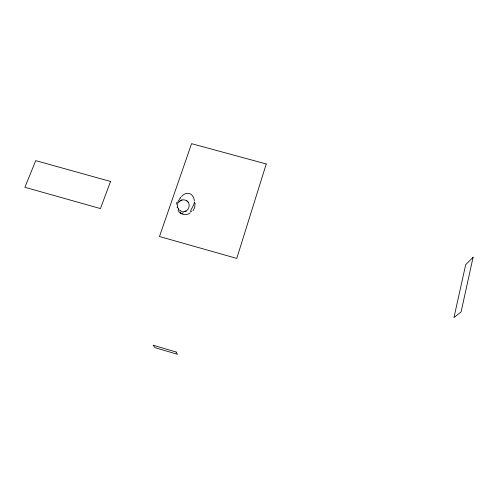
<?xml version="1.0" encoding="UTF-8"?>
<svg xmlns="http://www.w3.org/2000/svg" width="498" height="498" viewBox="0 0 498 498"><rect width="100%" height="100%" fill="white"/><g stroke="black" fill="none" stroke-linecap="round" stroke-linejoin="round"><path stroke-width="0.75" d="M177.437 207.081L177.226 207.579M176.292 204.217L176.802 202.381M178.041 207.934L178.278 208.73M194.338 202.213L194.531 202.966M180.65 197.924L180.513 197.613M186.401 210.847L186.053 210.816A1.114 0.411 -30.7 0 0 185.866 210.859L184.646 211.65L186.009 211.14M180.556 197.507L178.035 201.559L177.213 207.579M178.639 202.618L179.019 202.039M179.348 201.64C181.558 198.883 186.196 199.424 188.176 202.157M192.944 210.754L194.625 207.728L195.148 203.433M191.643 211.407C187.914 213.567 195.228 203.856 194.245 202.082M187.124 210.262C189.284 208.133 190.012 204.336 187.976 201.877M186.364 210.891L186.015 211.133M179.716 201.242L180.226 200.806M181.509 196.517C186.632 190.697 193.685 193.187 194.351 200.85M190.23 212.814C186.495 215.983 180.046 214.837 177.979 210.262M183.339 212.864L181.185 213.729L180.17 212.279M181.34 200.19L182.056 199.947M184.434 211.7L182.249 211.831L180.071 210.629M186.769 200.819L187.46 201.335M180.027 210.579L180.039 210.592A7.389 2.764 41 0 0 179.903 210.417M178.284 208.743L178.906 209.72L178.838 209.415M473.1 257.248L461.098 311.904L453.964 317.562L465.705 264.631L473.1 257.248M266.256 163.966L236.768 258.406L159.484 236.513L191.568 143.673L266.256 163.966M110.544 181.477L100.434 208.581L24.9 187.279L35.738 160.636L110.544 181.477M176.105 352.018L153.135 345.22L154.978 347.654L177.525 354.327L176.105 352.018"/></g></svg>
